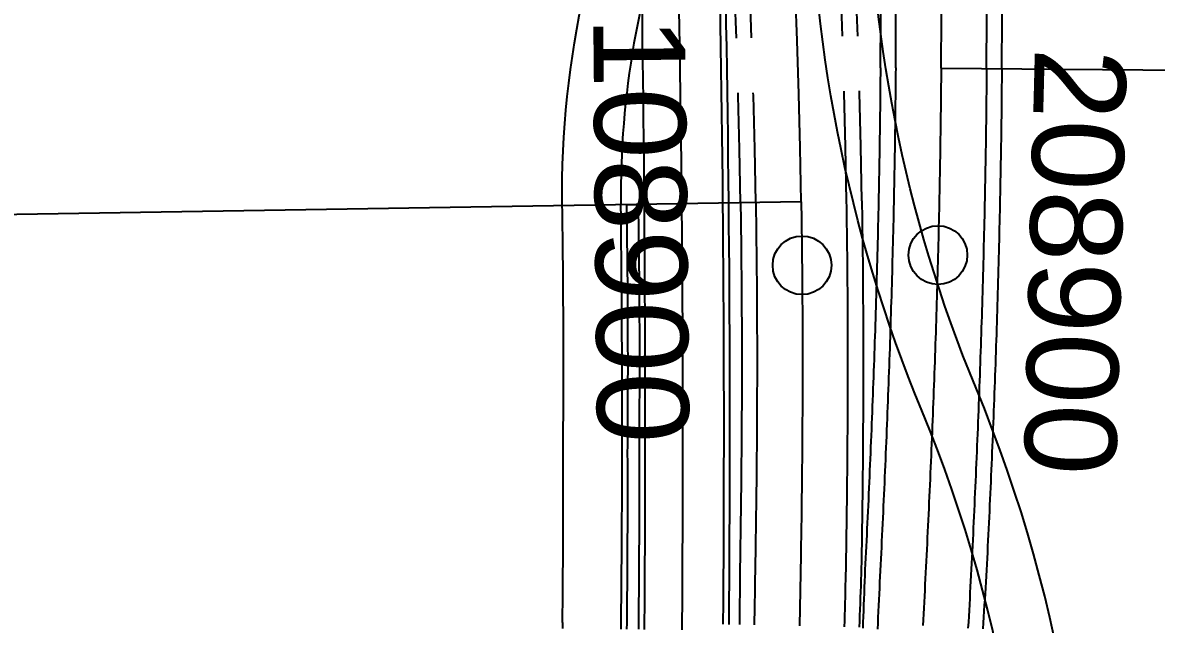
# Model space of a CAD drawing. Extents: x 2610184 to 2620710, y 1263771 to 1270672.
# Drawn here: x 2614618 to 2614714.7, y 1266538.5 to 1266589.9 of the extents above; entities that cross this region are included whole.
import ezdxf

# ---------------------------------------------------------------- set-up
doc = ezdxf.new("R2010")
doc.units = 0
doc.header["$LTSCALE"] = 5
doc.linetypes.add('DASHDOT', pattern=[10, 5, -2.5, 0, -2.5])
doc.linetypes.add('DASHEDX2', pattern=[3.75, 2.5, -1.25])
doc.layers.get('0').update_dxf_attribs({"color": 1, "linetype": 'CONTINUOUS'})
for name, color, linetype in [('ANSCHLUSS_BIRSFELDEN_GRUND', 7, 'CONTINUOUS'), ('GRUNDRISS_16', 7, 'CONTINUOUS'), ('GRUNDRISS_26', 7, 'CONTINUOUS')]:
    doc.layers.add(name, color=color, linetype=linetype)
doc.styles.add('ARIAL', font='')
doc.styles.get('ARIAL').set_extended_font_data('Arial')

# ---------------------------------------------------------------- blocks, each defined once
blk = doc.blocks.new('CDWK_PTTYP10')
at = {"color": 0}
blk.add_circle((0, 0), 0.5, dxfattribs=at)

msp = doc.modelspace()

# ---------------------------------------------------------------- linework, layer by layer
at = {"layer": 'ANSCHLUSS_BIRSFELDEN_GRUND', "color": 1, "linetype": 'CONTINUOUS'}
msp.add_line((2614669.534, 1266574.336, 2.5), (2614670.534, 1266574.352, 2.5), dxfattribs=at)
at = {"layer": 'ANSCHLUSS_BIRSFELDEN_GRUND', "color": 1, "linetype": 'CONTINUOUS', "elevation": 2.5}
for points in [[(2614664.034, 1266574.27, -0.116583), (2614672.08, 1266610.186, 0.119724), (2614678.384, 1266639.17)], [(2614693.397, 1266399.183, 0.006727), (2614703.424, 1266500.579, 0.12017), (2614694.697, 1266556.766, -0.099894), (2614685.156, 1266605.29), (2614685.264, 1266627.116), (2614685.325, 1266639.291)], [(2614698.366, 1266398.624, 0.006727), (2614708.405, 1266500.154, 0.12017), (2614699.315, 1266558.682, -0.099894), (2614690.156, 1266605.265), (2614690.264, 1266627.091), (2614690.325, 1266639.266)]]:
    msp.add_lwpolyline(points, format="xyb", dxfattribs=at)
at = {"layer": 'ANSCHLUSS_BIRSFELDEN_GRUND', "color": 1, "linetype": 'CONTINUOUS'}
for points in [[(2614664.059, 1266538.677), (2614664.064, 1266539.167), (2614664.068, 1266539.661), (2614664.073, 1266540.154), (2614664.077, 1266540.648), (2614664.081, 1266541.141), (2614664.085, 1266541.634), (2614664.089, 1266542.128), (2614664.092, 1266542.621), (2614664.096, 1266543.114), (2614664.099, 1266543.607), (2614664.102, 1266544.1), (2614664.104, 1266544.593), (2614664.106, 1266545.086), (2614664.108, 1266545.579), (2614664.11, 1266546.072), (2614664.112, 1266546.565), (2614664.113, 1266547.057), (2614664.115, 1266547.55), (2614664.115, 1266548.042), (2614664.116, 1266548.535), (2614664.117, 1266549.027), (2614664.117, 1266549.52), (2614664.117, 1266550.012), (2614664.116, 1266550.504), (2614664.116, 1266550.997), (2614664.115, 1266551.489), (2614664.114, 1266551.981), (2614664.113, 1266552.473), (2614664.111, 1266552.965), (2614664.11, 1266553.367), (2614664.112, 1266553.637), (2614664.116, 1266554.129), (2614664.119, 1266554.621), (2614664.122, 1266555.113), (2614664.125, 1266555.604), (2614664.128, 1266556.096), (2614664.131, 1266556.587), (2614664.133, 1266557.079), (2614664.135, 1266557.57), (2614664.137, 1266558.062), (2614664.138, 1266558.553), (2614664.139, 1266559.044), (2614664.14, 1266559.535), (2614664.141, 1266560.027), (2614664.141, 1266560.518), (2614664.141, 1266561.009), (2614664.141, 1266561.5), (2614664.14, 1266561.99), (2614664.14, 1266562.481), (2614664.139, 1266562.972), (2614664.137, 1266563.463), (2614664.136, 1266563.954), (2614664.134, 1266564.444), (2614664.132, 1266564.935), (2614664.129, 1266565.425), (2614664.126, 1266565.916), (2614664.123, 1266566.406), (2614664.12, 1266566.896), (2614664.117, 1266567.387), (2614664.113, 1266567.877), (2614664.108, 1266568.367), (2614664.104, 1266568.857), (2614664.099, 1266569.347), (2614664.094, 1266569.837), (2614664.089, 1266570.327), (2614664.083, 1266570.817), (2614664.077, 1266571.307), (2614664.071, 1266571.796), (2614664.064, 1266572.286), (2614664.057, 1266572.776), (2614664.05, 1266573.265), (2614664.043, 1266573.755), (2614664.035, 1266574.249)], [(2614669.558, 1266538.619), (2614669.563, 1266539.112), (2614669.568, 1266539.609), (2614669.573, 1266540.105), (2614669.577, 1266540.6), (2614669.581, 1266541.096), (2614669.585, 1266541.592), (2614669.589, 1266542.088), (2614669.592, 1266542.584), (2614669.596, 1266543.079), (2614669.599, 1266543.575), (2614669.601, 1266544.07), (2614669.604, 1266544.566), (2614669.606, 1266545.061), (2614669.608, 1266545.557), (2614669.61, 1266546.052), (2614669.612, 1266546.548), (2614669.613, 1266547.043), (2614669.615, 1266547.538), (2614669.615, 1266548.034), (2614669.616, 1266548.529), (2614669.617, 1266549.024), (2614669.617, 1266549.519), (2614669.617, 1266550.014), (2614669.616, 1266550.509), (2614669.616, 1266551.004), (2614669.615, 1266551.499), (2614669.614, 1266551.994), (2614669.613, 1266552.489), (2614669.611, 1266552.984), (2614669.61, 1266553.355), (2614669.612, 1266553.594), (2614669.615, 1266554.088), (2614669.619, 1266554.583), (2614669.622, 1266555.077), (2614669.625, 1266555.572), (2614669.628, 1266556.067), (2614669.631, 1266556.561), (2614669.633, 1266557.055), (2614669.635, 1266557.55), (2614669.637, 1266558.044), (2614669.638, 1266558.538), (2614669.639, 1266559.033), (2614669.64, 1266559.527), (2614669.641, 1266560.021), (2614669.641, 1266560.515), (2614669.641, 1266561.009), (2614669.641, 1266561.503), (2614669.64, 1266561.997), (2614669.64, 1266562.491), (2614669.639, 1266562.985), (2614669.637, 1266563.479), (2614669.636, 1266563.973), (2614669.634, 1266564.467), (2614669.632, 1266564.961), (2614669.629, 1266565.454), (2614669.626, 1266565.948), (2614669.623, 1266566.442), (2614669.62, 1266566.935), (2614669.616, 1266567.429), (2614669.612, 1266567.922), (2614669.608, 1266568.416), (2614669.604, 1266568.909), (2614669.599, 1266569.402), (2614669.594, 1266569.896), (2614669.588, 1266570.389), (2614669.583, 1266570.882), (2614669.577, 1266571.375), (2614669.57, 1266571.869), (2614669.564, 1266572.362), (2614669.557, 1266572.855), (2614669.55, 1266573.348), (2614669.542, 1266573.841), (2614669.534, 1266574.336)], [(2614670.558, 1266538.608), (2614670.563, 1266539.102), (2614670.568, 1266539.599), (2614670.573, 1266540.095), (2614670.577, 1266540.592), (2614670.581, 1266541.088), (2614670.585, 1266541.584), (2614670.589, 1266542.081), (2614670.592, 1266542.577), (2614670.596, 1266543.073), (2614670.599, 1266543.569), (2614670.601, 1266544.065), (2614670.604, 1266544.561), (2614670.606, 1266545.057), (2614670.608, 1266545.553), (2614670.61, 1266546.049), (2614670.612, 1266546.545), (2614670.613, 1266547.04), (2614670.615, 1266547.536), (2614670.615, 1266548.032), (2614670.616, 1266548.528), (2614670.617, 1266549.023), (2614670.617, 1266549.519), (2614670.617, 1266550.014), (2614670.616, 1266550.51), (2614670.616, 1266551.005), (2614670.615, 1266551.501), (2614670.614, 1266551.996), (2614670.613, 1266552.492), (2614670.611, 1266552.987), (2614670.61, 1266553.352), (2614670.612, 1266553.586), (2614670.615, 1266554.081), (2614670.619, 1266554.576), (2614670.622, 1266555.071), (2614670.625, 1266555.566), (2614670.628, 1266556.061), (2614670.631, 1266556.556), (2614670.633, 1266557.051), (2614670.635, 1266557.546), (2614670.637, 1266558.041), (2614670.638, 1266558.536), (2614670.639, 1266559.031), (2614670.64, 1266559.525), (2614670.641, 1266560.02), (2614670.641, 1266560.515), (2614670.641, 1266561.009), (2614670.641, 1266561.504), (2614670.64, 1266561.999), (2614670.64, 1266562.493), (2614670.639, 1266562.988), (2614670.637, 1266563.482), (2614670.636, 1266563.977), (2614670.634, 1266564.471), (2614670.632, 1266564.965), (2614670.629, 1266565.46), (2614670.626, 1266565.954), (2614670.623, 1266566.448), (2614670.62, 1266566.942), (2614670.616, 1266567.436), (2614670.612, 1266567.93), (2614670.608, 1266568.425), (2614670.604, 1266568.919), (2614670.599, 1266569.412), (2614670.594, 1266569.906), (2614670.588, 1266570.4), (2614670.583, 1266570.894), (2614670.577, 1266571.388), (2614670.57, 1266571.882), (2614670.564, 1266572.375), (2614670.557, 1266572.869), (2614670.549, 1266573.363), (2614670.542, 1266573.856), (2614670.534, 1266574.352)]]:
    msp.add_lwpolyline(points, dxfattribs=at)
at = {"layer": 'ANSCHLUSS_BIRSFELDEN_GRUND', "color": 1, "linetype": 'CONTINUOUS', "elevation": 2.5}
for points in [[(2614664.059, 1266538.677), (2614664.053, 1266538.18)], [(2614669.053, 1266538.126), (2614669.058, 1266538.62)], [(2614669.553, 1266538.121), (2614669.558, 1266538.619)], [(2614670.553, 1266538.11), (2614670.558, 1266538.608)], [(2614671.053, 1266538.104), (2614671.058, 1266538.603)], [(2614674.253, 1266538.07), (2614674.258, 1266538.569)]]:
    msp.add_lwpolyline(points, dxfattribs=at)
at = {"layer": 'ANSCHLUSS_BIRSFELDEN_GRUND', "color": 1, "linetype": 'CONTINUOUS'}
for centre, radius, start, end in [((2614744.029, 1266575.209, 2.5), 75, 159.49733, 180.67298), ((2612717.429, 1266555.148, 2.5), 1956.899, 359.51451, 1.356618), ((2612717.429, 1266555.148, 2.5), 1960.399, 359.51451, 1.286618), ((2612717.429, 1266555.148, 2.5), 1960.899, 359.51451, 1.286618), ((2612270.216, 1266555.343, 2.5), 2400.9, 359.600291, 0.865372), ((2613056.075, 1266555.382, 2.5), 1613.07, 359.404581, 0.672978)]:
    msp.add_arc(centre, radius, start, end, dxfattribs=at)
at = {"layer": 'GRUNDRISS_16', "color": 30, "linetype": 'CONTINUOUS'}
msp.add_line((2614684.407, 1266574.576), (2614456.708, 1266570.869), dxfattribs=at)
at = {"layer": 'GRUNDRISS_16', "color": 1, "linetype": 'DASHEDX2', "ltscale": 0.75}
for points in [[(2614688.109, 1266538.319), (2614688.123, 1266538.823), (2614688.136, 1266539.327), (2614688.148, 1266539.831), (2614688.161, 1266540.335), (2614688.173, 1266540.839), (2614688.185, 1266541.343), (2614688.197, 1266541.847), (2614688.209, 1266542.351), (2614688.22, 1266542.855), (2614688.227, 1266543.142), (2614688.23, 1266543.359), (2614688.239, 1266543.863), (2614688.248, 1266544.367), (2614688.256, 1266544.872), (2614688.264, 1266545.376), (2614688.272, 1266545.88), (2614688.28, 1266546.384), (2614688.287, 1266546.888), (2614688.294, 1266547.393), (2614688.301, 1266547.897), (2614688.308, 1266548.401), (2614688.315, 1266548.905), (2614688.321, 1266549.41), (2614688.327, 1266549.914), (2614688.332, 1266550.418), (2614688.338, 1266550.923), (2614688.343, 1266551.427), (2614688.348, 1266551.931), (2614688.353, 1266552.436), (2614688.357, 1266552.94), (2614688.361, 1266553.444), (2614688.365, 1266553.949), (2614688.369, 1266554.453), (2614688.372, 1266554.958), (2614688.375, 1266555.462), (2614688.378, 1266555.967), (2614688.38, 1266556.471), (2614688.383, 1266556.976), (2614688.385, 1266557.48), (2614688.386, 1266557.985), (2614688.388, 1266558.489), (2614688.389, 1266558.994), (2614688.39, 1266559.498), (2614688.391, 1266560.003), (2614688.391, 1266560.507), (2614688.391, 1266561.012), (2614688.391, 1266561.516), (2614688.39, 1266562.021), (2614688.39, 1266562.526), (2614688.389, 1266563.03), (2614688.387, 1266563.535), (2614688.386, 1266564.039), (2614688.384, 1266564.544), (2614688.381, 1266565.049), (2614688.379, 1266565.553), (2614688.376, 1266566.058), (2614688.373, 1266566.563), (2614688.37, 1266567.067), (2614688.366, 1266567.572), (2614688.362, 1266568.077), (2614688.357, 1266568.582), (2614688.353, 1266569.086), (2614688.348, 1266569.591), (2614688.343, 1266570.096), (2614688.337, 1266570.601), (2614688.331, 1266571.105), (2614688.325, 1266571.61), (2614688.319, 1266572.115), (2614688.312, 1266572.62), (2614688.305, 1266573.124), (2614688.297, 1266573.629), (2614688.29, 1266574.134), (2614688.282, 1266574.639, 0.186119), (2614474.117, 1267104.207)], [(2614475.066, 1267105.095, -0.186119), (2614689.581, 1266574.66), (2614689.589, 1266574.154), (2614689.597, 1266573.649), (2614689.605, 1266573.143), (2614689.612, 1266572.637), (2614689.619, 1266572.132), (2614689.625, 1266571.626), (2614689.631, 1266571.121), (2614689.637, 1266570.615), (2614689.643, 1266570.11), (2614689.648, 1266569.604), (2614689.653, 1266569.099), (2614689.657, 1266568.593), (2614689.662, 1266568.088), (2614689.666, 1266567.582), (2614689.669, 1266567.077), (2614689.673, 1266566.571), (2614689.676, 1266566.066), (2614689.679, 1266565.56), (2614689.681, 1266565.055), (2614689.684, 1266564.549), (2614689.686, 1266564.044), (2614689.687, 1266563.539), (2614689.689, 1266563.033), (2614689.69, 1266562.528), (2614689.69, 1266562.023), (2614689.691, 1266561.517), (2614689.691, 1266561.012), (2614689.691, 1266560.507), (2614689.691, 1266560.001), (2614689.69, 1266559.496), (2614689.689, 1266558.991), (2614689.688, 1266558.486), (2614689.686, 1266557.98), (2614689.685, 1266557.475), (2614689.683, 1266556.97), (2614689.68, 1266556.465), (2614689.678, 1266555.96), (2614689.675, 1266555.454), (2614689.672, 1266554.949), (2614689.669, 1266554.444), (2614689.665, 1266553.939), (2614689.661, 1266553.434), (2614689.657, 1266552.929), (2614689.652, 1266552.424), (2614689.648, 1266551.919), (2614689.643, 1266551.414), (2614689.638, 1266550.909), (2614689.632, 1266550.404), (2614689.627, 1266549.899), (2614689.621, 1266549.394), (2614689.614, 1266548.889), (2614689.608, 1266548.384), (2614689.601, 1266547.879), (2614689.594, 1266547.374), (2614689.587, 1266546.87), (2614689.58, 1266546.365), (2614689.572, 1266545.86), (2614689.564, 1266545.355), (2614689.556, 1266544.85), (2614689.548, 1266544.346), (2614689.539, 1266543.841), (2614689.53, 1266543.336), (2614689.526, 1266543.119), (2614689.516, 1266542.831), (2614689.498, 1266542.327), (2614689.48, 1266541.822), (2614689.461, 1266541.318), (2614689.442, 1266540.814), (2614689.423, 1266540.309), (2614689.404, 1266539.805), (2614689.384, 1266539.3), (2614689.365, 1266538.796), (2614689.345, 1266538.292)], [(2614468.458, 1267098.911, -0.186119), (2614680.533, 1266574.513), (2614680.541, 1266574.013), (2614680.548, 1266573.513), (2614680.556, 1266573.013), (2614680.563, 1266572.513), (2614680.569, 1266572.013), (2614680.576, 1266571.513), (2614680.582, 1266571.013), (2614680.588, 1266570.513), (2614680.593, 1266570.013), (2614680.598, 1266569.513), (2614680.603, 1266569.013), (2614680.608, 1266568.513), (2614680.612, 1266568.013), (2614680.616, 1266567.513), (2614680.62, 1266567.013), (2614680.623, 1266566.513), (2614680.626, 1266566.013), (2614680.629, 1266565.512), (2614680.631, 1266565.012), (2614680.634, 1266564.512), (2614680.636, 1266564.012), (2614680.637, 1266563.512), (2614680.639, 1266563.012), (2614680.64, 1266562.511), (2614680.64, 1266562.011), (2614680.641, 1266561.511), (2614680.641, 1266561.011), (2614680.641, 1266560.511), (2614680.641, 1266560.01), (2614680.64, 1266559.51), (2614680.639, 1266559.01), (2614680.638, 1266558.509), (2614680.636, 1266558.009), (2614680.635, 1266557.509), (2614680.633, 1266557.009), (2614680.63, 1266556.508), (2614680.628, 1266556.008), (2614680.625, 1266555.508), (2614680.622, 1266555.007), (2614680.619, 1266554.507), (2614680.615, 1266554.006), (2614680.611, 1266553.506), (2614680.607, 1266553.006), (2614680.603, 1266552.505), (2614680.598, 1266552.005), (2614680.593, 1266551.504), (2614680.588, 1266551.004), (2614680.583, 1266550.504), (2614680.577, 1266550.003), (2614680.571, 1266549.503), (2614680.565, 1266549.002), (2614680.559, 1266548.502), (2614680.552, 1266548.001), (2614680.545, 1266547.501), (2614680.538, 1266547), (2614680.531, 1266546.5), (2614680.523, 1266545.999), (2614680.515, 1266545.499), (2614680.507, 1266544.998), (2614680.499, 1266544.498), (2614680.49, 1266543.997), (2614680.482, 1266543.497), (2614680.478, 1266543.281), (2614680.474, 1266542.996), (2614680.467, 1266542.496), (2614680.459, 1266541.995), (2614680.452, 1266541.494), (2614680.444, 1266540.994), (2614680.436, 1266540.493), (2614680.428, 1266539.993), (2614680.419, 1266539.492), (2614680.41, 1266538.991), (2614680.402, 1266538.491)], [(2614467.509, 1267098.022, -0.186119), (2614679.233, 1266574.491), (2614679.241, 1266573.992), (2614679.248, 1266573.493), (2614679.256, 1266572.994), (2614679.263, 1266572.495), (2614679.269, 1266571.996), (2614679.276, 1266571.497), (2614679.282, 1266570.998), (2614679.288, 1266570.498), (2614679.293, 1266569.999), (2614679.298, 1266569.5), (2614679.303, 1266569.001), (2614679.308, 1266568.502), (2614679.312, 1266568.002), (2614679.316, 1266567.503), (2614679.32, 1266567.004), (2614679.323, 1266566.504), (2614679.326, 1266566.005), (2614679.329, 1266565.506), (2614679.331, 1266565.006), (2614679.334, 1266564.507), (2614679.336, 1266564.007), (2614679.337, 1266563.508), (2614679.339, 1266563.009), (2614679.34, 1266562.509), (2614679.34, 1266562.01), (2614679.341, 1266561.51), (2614679.341, 1266561.011), (2614679.341, 1266560.511), (2614679.341, 1266560.012), (2614679.34, 1266559.512), (2614679.339, 1266559.012), (2614679.338, 1266558.513), (2614679.336, 1266558.013), (2614679.335, 1266557.514), (2614679.333, 1266557.014), (2614679.331, 1266556.514), (2614679.328, 1266556.015), (2614679.325, 1266555.515), (2614679.322, 1266555.016), (2614679.319, 1266554.516), (2614679.315, 1266554.016), (2614679.311, 1266553.516), (2614679.307, 1266553.017), (2614679.303, 1266552.517), (2614679.298, 1266552.017), (2614679.293, 1266551.517), (2614679.288, 1266551.018), (2614679.283, 1266550.518), (2614679.277, 1266550.018), (2614679.271, 1266549.518), (2614679.265, 1266549.019), (2614679.259, 1266548.519), (2614679.252, 1266548.019), (2614679.245, 1266547.519), (2614679.238, 1266547.019), (2614679.231, 1266546.519), (2614679.223, 1266546.019), (2614679.216, 1266545.52), (2614679.207, 1266545.02), (2614679.199, 1266544.52), (2614679.191, 1266544.02), (2614679.182, 1266543.52), (2614679.178, 1266543.304), (2614679.177, 1266543.02), (2614679.174, 1266542.52), (2614679.171, 1266542.02), (2614679.168, 1266541.52), (2614679.165, 1266541.019), (2614679.161, 1266540.519), (2614679.158, 1266540.019), (2614679.154, 1266539.519), (2614679.149, 1266539.019), (2614679.145, 1266538.519)]]:
    msp.add_lwpolyline(points, format="xyb", dxfattribs=at)
at = {"layer": 'GRUNDRISS_16', "color": 1, "linetype": 'DASHDOT'}
msp.add_lwpolyline([(2614471.287, 1267101.559, -0.186119), (2614684.407, 1266574.576), (2614684.415, 1266574.073), (2614684.423, 1266573.571), (2614684.43, 1266573.069), (2614684.437, 1266572.566), (2614684.444, 1266572.064), (2614684.45, 1266571.562), (2614684.457, 1266571.059), (2614684.462, 1266570.557), (2614684.468, 1266570.054), (2614684.473, 1266569.552), (2614684.478, 1266569.05), (2614684.483, 1266568.547), (2614684.487, 1266568.045), (2614684.491, 1266567.543), (2614684.495, 1266567.04), (2614684.498, 1266566.538), (2614684.501, 1266566.035), (2614684.504, 1266565.533), (2614684.506, 1266565.031), (2614684.509, 1266564.528), (2614684.511, 1266564.026), (2614684.512, 1266563.523), (2614684.514, 1266563.021), (2614684.515, 1266562.519), (2614684.515, 1266562.016), (2614684.516, 1266561.514), (2614684.516, 1266561.011), (2614684.516, 1266560.509), (2614684.516, 1266560.006), (2614684.515, 1266559.504), (2614684.514, 1266559.002), (2614684.513, 1266558.499), (2614684.511, 1266557.997), (2614684.51, 1266557.494), (2614684.508, 1266556.992), (2614684.505, 1266556.49), (2614684.503, 1266555.987), (2614684.5, 1266555.485), (2614684.497, 1266554.982), (2614684.494, 1266554.48), (2614684.49, 1266553.978), (2614684.486, 1266553.475), (2614684.482, 1266552.973), (2614684.478, 1266552.47), (2614684.473, 1266551.968), (2614684.468, 1266551.466), (2614684.463, 1266550.963), (2614684.458, 1266550.461), (2614684.452, 1266549.959), (2614684.446, 1266549.456), (2614684.44, 1266548.954), (2614684.433, 1266548.451), (2614684.427, 1266547.949), (2614684.42, 1266547.447), (2614684.413, 1266546.944), (2614684.405, 1266546.442), (2614684.398, 1266545.94), (2614684.39, 1266545.437), (2614684.382, 1266544.935), (2614684.373, 1266544.433), (2614684.365, 1266543.93), (2614684.356, 1266543.428), (2614684.347, 1266542.926), (2614684.338, 1266542.423), (2614684.328, 1266541.921), (2614684.319, 1266541.419), (2614684.309, 1266540.916), (2614684.298, 1266540.414), (2614684.288, 1266539.912), (2614684.277, 1266539.409), (2614684.267, 1266538.907), (2614684.255, 1266538.405)], format="xyb", dxfattribs=at)
at = {"layer": 'GRUNDRISS_26', "color": 30, "linetype": 'CONTINUOUS'}
msp.add_line((2614696.336, 1266585.965), (2614924.059, 1266584.234), dxfattribs=at)
at = {"layer": 'GRUNDRISS_26', "color": 1, "linetype": 'DASHDOT'}
msp.add_lwpolyline([(2614511.132, 1267107.64, -0.176158), (2614696.336, 1266585.965), (2614696.332, 1266585.464), (2614696.328, 1266584.963), (2614696.324, 1266584.463), (2614696.319, 1266583.962), (2614696.314, 1266583.461), (2614696.308, 1266582.96), (2614696.302, 1266582.46), (2614696.296, 1266581.959), (2614696.29, 1266581.458), (2614696.283, 1266580.958), (2614696.276, 1266580.457), (2614696.269, 1266579.956), (2614696.261, 1266579.456), (2614696.253, 1266578.955), (2614696.245, 1266578.454), (2614696.237, 1266577.954), (2614696.228, 1266577.453), (2614696.219, 1266576.952), (2614696.21, 1266576.452), (2614696.2, 1266575.951), (2614696.19, 1266575.45), (2614696.18, 1266574.95), (2614696.17, 1266574.449), (2614696.159, 1266573.948), (2614696.148, 1266573.448), (2614696.137, 1266572.947), (2614696.125, 1266572.447), (2614696.114, 1266571.946), (2614696.102, 1266571.445), (2614696.089, 1266570.945), (2614696.077, 1266570.444), (2614696.064, 1266569.944), (2614696.051, 1266569.443), (2614696.037, 1266568.943), (2614696.024, 1266568.442), (2614696.01, 1266567.941), (2614695.996, 1266567.441), (2614695.981, 1266566.94), (2614695.966, 1266566.44), (2614695.951, 1266565.939), (2614695.936, 1266565.439), (2614695.921, 1266564.938), (2614695.905, 1266564.438), (2614695.889, 1266563.937), (2614695.873, 1266563.437), (2614695.857, 1266562.936), (2614695.84, 1266562.436), (2614695.823, 1266561.935), (2614695.806, 1266561.435), (2614695.788, 1266560.935), (2614695.771, 1266560.434), (2614695.753, 1266559.934), (2614695.735, 1266559.433), (2614695.716, 1266558.933), (2614695.698, 1266558.433), (2614695.679, 1266557.932), (2614695.66, 1266557.432), (2614695.64, 1266556.931), (2614695.621, 1266556.431), (2614695.601, 1266555.931), (2614695.581, 1266555.43), (2614695.561, 1266554.93), (2614695.541, 1266554.43), (2614695.52, 1266553.929), (2614695.499, 1266553.429), (2614695.478, 1266552.929), (2614695.457, 1266552.428), (2614695.435, 1266551.928), (2614695.413, 1266551.428), (2614695.392, 1266550.928), (2614695.369, 1266550.427), (2614695.347, 1266549.927), (2614695.324, 1266549.427), (2614695.302, 1266548.927), (2614695.279, 1266548.427), (2614695.255, 1266547.926), (2614695.232, 1266547.426), (2614695.208, 1266546.926), (2614695.185, 1266546.426), (2614695.161, 1266545.926), (2614695.136, 1266545.425), (2614695.112, 1266544.925), (2614695.087, 1266544.425), (2614695.063, 1266543.925), (2614695.038, 1266543.425), (2614695.013, 1266542.925), (2614694.987, 1266542.425), (2614694.962, 1266541.925), (2614694.936, 1266541.425), (2614694.91, 1266540.924), (2614694.884, 1266540.424), (2614694.858, 1266539.924), (2614694.831, 1266539.424), (2614694.805, 1266538.924), (2614694.778, 1266538.424)], format="xyb", dxfattribs=at)
at = {"layer": 'GRUNDRISS_26', "color": 1, "linetype": 'DASHEDX2', "ltscale": 0.75}
for points in [[(2614689.323, 1266724.948, -0.04291), (2614700.211, 1266585.935), (2614700.207, 1266585.432), (2614700.203, 1266584.929), (2614700.198, 1266584.426), (2614700.194, 1266583.923), (2614700.188, 1266583.42), (2614700.183, 1266582.917), (2614700.177, 1266582.414), (2614700.171, 1266581.911), (2614700.164, 1266581.408), (2614700.158, 1266580.905), (2614700.151, 1266580.402), (2614700.143, 1266579.899), (2614700.136, 1266579.396), (2614700.128, 1266578.893), (2614700.12, 1266578.39), (2614700.111, 1266577.887), (2614700.103, 1266577.384), (2614700.093, 1266576.881), (2614700.084, 1266576.379), (2614700.075, 1266575.876), (2614700.065, 1266575.373), (2614700.054, 1266574.87), (2614700.044, 1266574.367), (2614700.033, 1266573.865), (2614700.022, 1266573.362), (2614700.011, 1266572.859), (2614699.999, 1266572.356), (2614699.988, 1266571.854), (2614699.975, 1266571.351), (2614699.963, 1266570.848), (2614699.95, 1266570.346), (2614699.937, 1266569.843), (2614699.924, 1266569.34), (2614699.911, 1266568.838), (2614699.897, 1266568.335), (2614699.883, 1266567.833), (2614699.869, 1266567.33), (2614699.854, 1266566.828), (2614699.84, 1266566.325), (2614699.825, 1266565.823), (2614699.809, 1266565.32), (2614699.794, 1266564.818), (2614699.778, 1266564.315), (2614699.762, 1266563.813), (2614699.746, 1266563.311), (2614699.729, 1266562.808), (2614699.713, 1266562.306), (2614699.696, 1266561.803), (2614699.678, 1266561.301), (2614699.661, 1266560.799), (2614699.643, 1266560.297), (2614699.625, 1266559.794), (2614699.607, 1266559.292), (2614699.589, 1266558.79), (2614699.57, 1266558.288), (2614699.551, 1266557.785), (2614699.532, 1266557.283), (2614699.513, 1266556.781), (2614699.493, 1266556.279), (2614699.473, 1266555.777), (2614699.453, 1266555.275), (2614699.433, 1266554.773), (2614699.412, 1266554.271), (2614699.392, 1266553.769), (2614699.371, 1266553.267), (2614699.35, 1266552.765), (2614699.328, 1266552.263), (2614699.307, 1266551.761), (2614699.285, 1266551.259), (2614699.263, 1266550.757), (2614699.241, 1266550.255), (2614699.218, 1266549.753), (2614699.195, 1266549.251), (2614699.173, 1266548.75), (2614699.15, 1266548.248), (2614699.126, 1266547.746), (2614699.103, 1266547.244), (2614699.079, 1266546.743), (2614699.055, 1266546.241), (2614699.031, 1266545.739), (2614699.007, 1266545.237), (2614698.982, 1266544.736), (2614698.958, 1266544.234), (2614698.933, 1266543.733), (2614698.908, 1266543.231), (2614698.883, 1266542.729), (2614698.881, 1266542.698), (2614698.855, 1266542.228), (2614698.827, 1266541.726), (2614698.799, 1266541.225), (2614698.771, 1266540.724), (2614698.743, 1266540.222), (2614698.715, 1266539.721), (2614698.686, 1266539.22), (2614698.657, 1266538.718), (2614698.628, 1266538.217)], [(2614690.605, 1266725.16, -0.04291), (2614701.511, 1266585.925), (2614701.507, 1266585.422), (2614701.503, 1266584.918), (2614701.498, 1266584.414), (2614701.493, 1266583.91), (2614701.488, 1266583.406), (2614701.483, 1266582.902), (2614701.477, 1266582.398), (2614701.471, 1266581.895), (2614701.464, 1266581.391), (2614701.458, 1266580.887), (2614701.451, 1266580.383), (2614701.443, 1266579.88), (2614701.436, 1266579.376), (2614701.428, 1266578.872), (2614701.42, 1266578.369), (2614701.411, 1266577.865), (2614701.402, 1266577.361), (2614701.393, 1266576.858), (2614701.384, 1266576.354), (2614701.374, 1266575.851), (2614701.364, 1266575.347), (2614701.354, 1266574.843), (2614701.344, 1266574.34), (2614701.333, 1266573.836), (2614701.322, 1266573.333), (2614701.311, 1266572.83), (2614701.299, 1266572.326), (2614701.287, 1266571.823), (2614701.275, 1266571.319), (2614701.263, 1266570.816), (2614701.25, 1266570.313), (2614701.237, 1266569.809), (2614701.224, 1266569.306), (2614701.21, 1266568.803), (2614701.197, 1266568.3), (2614701.183, 1266567.796), (2614701.168, 1266567.293), (2614701.154, 1266566.79), (2614701.139, 1266566.287), (2614701.124, 1266565.784), (2614701.109, 1266565.28), (2614701.093, 1266564.777), (2614701.078, 1266564.274), (2614701.062, 1266563.771), (2614701.045, 1266563.268), (2614701.029, 1266562.765), (2614701.012, 1266562.262), (2614700.995, 1266561.759), (2614700.978, 1266561.256), (2614700.96, 1266560.753), (2614700.942, 1266560.25), (2614700.924, 1266559.748), (2614700.906, 1266559.245), (2614700.888, 1266558.742), (2614700.869, 1266558.239), (2614700.85, 1266557.736), (2614700.831, 1266557.234), (2614700.812, 1266556.731), (2614700.792, 1266556.228), (2614700.772, 1266555.725), (2614700.752, 1266555.223), (2614700.732, 1266554.72), (2614700.711, 1266554.217), (2614700.691, 1266553.715), (2614700.67, 1266553.212), (2614700.648, 1266552.71), (2614700.627, 1266552.207), (2614700.605, 1266551.705), (2614700.584, 1266551.202), (2614700.562, 1266550.7), (2614700.539, 1266550.197), (2614700.517, 1266549.695), (2614700.494, 1266549.193), (2614700.471, 1266548.69), (2614700.448, 1266548.188), (2614700.425, 1266547.686), (2614700.401, 1266547.183), (2614700.378, 1266546.681), (2614700.354, 1266546.179), (2614700.33, 1266545.677), (2614700.305, 1266545.174), (2614700.281, 1266544.672), (2614700.256, 1266544.17), (2614700.231, 1266543.668), (2614700.206, 1266543.166), (2614700.181, 1266542.664), (2614700.179, 1266542.632), (2614700.149, 1266542.162), (2614700.117, 1266541.66), (2614700.084, 1266541.159), (2614700.052, 1266540.657), (2614700.019, 1266540.156), (2614699.985, 1266539.654), (2614699.952, 1266539.152), (2614699.919, 1266538.651), (2614699.885, 1266538.149)], [(2614680.394, 1266723.471, -0.04291), (2614691.162, 1266586.004), (2614691.158, 1266585.507), (2614691.153, 1266585.009), (2614691.149, 1266584.511), (2614691.144, 1266584.014), (2614691.139, 1266583.516), (2614691.133, 1266583.019), (2614691.128, 1266582.521), (2614691.122, 1266582.024), (2614691.115, 1266581.526), (2614691.109, 1266581.028), (2614691.102, 1266580.531), (2614691.094, 1266580.033), (2614691.087, 1266579.535), (2614691.079, 1266579.038), (2614691.071, 1266578.54), (2614691.063, 1266578.042), (2614691.054, 1266577.545), (2614691.045, 1266577.047), (2614691.036, 1266576.549), (2614691.026, 1266576.051), (2614691.016, 1266575.554), (2614691.006, 1266575.056), (2614690.996, 1266574.558), (2614690.985, 1266574.06), (2614690.974, 1266573.563), (2614690.963, 1266573.065), (2614690.952, 1266572.567), (2614690.94, 1266572.069), (2614690.928, 1266571.571), (2614690.916, 1266571.074), (2614690.903, 1266570.576), (2614690.891, 1266570.078), (2614690.877, 1266569.58), (2614690.864, 1266569.082), (2614690.851, 1266568.584), (2614690.837, 1266568.087), (2614690.823, 1266567.589), (2614690.808, 1266567.091), (2614690.794, 1266566.593), (2614690.779, 1266566.095), (2614690.764, 1266565.597), (2614690.748, 1266565.099), (2614690.733, 1266564.601), (2614690.717, 1266564.103), (2614690.701, 1266563.605), (2614690.684, 1266563.108), (2614690.668, 1266562.61), (2614690.651, 1266562.112), (2614690.634, 1266561.614), (2614690.616, 1266561.116), (2614690.599, 1266560.618), (2614690.581, 1266560.12), (2614690.563, 1266559.622), (2614690.545, 1266559.124), (2614690.526, 1266558.626), (2614690.508, 1266558.128), (2614690.489, 1266557.63), (2614690.469, 1266557.132), (2614690.45, 1266556.634), (2614690.43, 1266556.136), (2614690.41, 1266555.638), (2614690.39, 1266555.14), (2614690.37, 1266554.642), (2614690.349, 1266554.144), (2614690.329, 1266553.646), (2614690.308, 1266553.148), (2614690.286, 1266552.65), (2614690.265, 1266552.152), (2614690.243, 1266551.654), (2614690.222, 1266551.156), (2614690.199, 1266550.657), (2614690.177, 1266550.159), (2614690.155, 1266549.661), (2614690.132, 1266549.163), (2614690.109, 1266548.665), (2614690.086, 1266548.167), (2614690.063, 1266547.669), (2614690.039, 1266547.171), (2614690.016, 1266546.673), (2614689.992, 1266546.175), (2614689.968, 1266545.677), (2614689.943, 1266545.178), (2614689.919, 1266544.68), (2614689.894, 1266544.182), (2614689.869, 1266543.684), (2614689.844, 1266543.186), (2614689.843, 1266543.155), (2614689.825, 1266542.687), (2614689.807, 1266542.189), (2614689.788, 1266541.69), (2614689.769, 1266541.192), (2614689.75, 1266540.693), (2614689.73, 1266540.195), (2614689.711, 1266539.696), (2614689.691, 1266539.198), (2614689.671, 1266538.699), (2614689.651, 1266538.2)], [(2614681.677, 1266723.683, -0.04291), (2614692.462, 1266585.994), (2614692.458, 1266585.496), (2614692.453, 1266584.998), (2614692.449, 1266584.499), (2614692.444, 1266584.001), (2614692.439, 1266583.502), (2614692.433, 1266583.004), (2614692.428, 1266582.506), (2614692.422, 1266582.007), (2614692.415, 1266581.509), (2614692.408, 1266581.011), (2614692.402, 1266580.512), (2614692.394, 1266580.014), (2614692.387, 1266579.515), (2614692.379, 1266579.017), (2614692.371, 1266578.518), (2614692.362, 1266578.02), (2614692.354, 1266577.522), (2614692.345, 1266577.023), (2614692.336, 1266576.525), (2614692.326, 1266576.026), (2614692.316, 1266575.528), (2614692.306, 1266575.029), (2614692.296, 1266574.531), (2614692.285, 1266574.032), (2614692.274, 1266573.534), (2614692.263, 1266573.035), (2614692.251, 1266572.537), (2614692.24, 1266572.038), (2614692.228, 1266571.54), (2614692.215, 1266571.041), (2614692.203, 1266570.543), (2614692.19, 1266570.044), (2614692.177, 1266569.546), (2614692.164, 1266569.047), (2614692.15, 1266568.549), (2614692.136, 1266568.05), (2614692.122, 1266567.552), (2614692.108, 1266567.053), (2614692.093, 1266566.554), (2614692.078, 1266566.056), (2614692.063, 1266565.557), (2614692.048, 1266565.059), (2614692.032, 1266564.56), (2614692.016, 1266564.062), (2614692, 1266563.563), (2614691.984, 1266563.065), (2614691.967, 1266562.566), (2614691.95, 1266562.067), (2614691.933, 1266561.569), (2614691.916, 1266561.07), (2614691.898, 1266560.572), (2614691.88, 1266560.073), (2614691.862, 1266559.575), (2614691.844, 1266559.076), (2614691.825, 1266558.577), (2614691.807, 1266558.079), (2614691.788, 1266557.58), (2614691.768, 1266557.082), (2614691.749, 1266556.583), (2614691.729, 1266556.084), (2614691.709, 1266555.586), (2614691.689, 1266555.087), (2614691.669, 1266554.589), (2614691.648, 1266554.09), (2614691.627, 1266553.591), (2614691.606, 1266553.093), (2614691.585, 1266552.594), (2614691.564, 1266552.096), (2614691.542, 1266551.597), (2614691.52, 1266551.098), (2614691.498, 1266550.6), (2614691.476, 1266550.101), (2614691.453, 1266549.602), (2614691.431, 1266549.104), (2614691.408, 1266548.605), (2614691.385, 1266548.107), (2614691.361, 1266547.608), (2614691.338, 1266547.109), (2614691.314, 1266546.611), (2614691.29, 1266546.112), (2614691.266, 1266545.613), (2614691.242, 1266545.115), (2614691.217, 1266544.616), (2614691.193, 1266544.118), (2614691.168, 1266543.619), (2614691.143, 1266543.12), (2614691.141, 1266543.089), (2614691.119, 1266542.622), (2614691.096, 1266542.123), (2614691.072, 1266541.624), (2614691.049, 1266541.125), (2614691.025, 1266540.627), (2614691.001, 1266540.128), (2614690.977, 1266539.629), (2614690.952, 1266539.13), (2614690.928, 1266538.631), (2614690.903, 1266538.133)]]:
    msp.add_lwpolyline(points, format="xyb", dxfattribs=at)

# ---------------------------------------------------------------- block references
at = {"layer": 'GRUNDRISS_16', "color": 1, "xscale": 5, "yscale": 5}
msp.add_blockref('CDWK_PTTYP10', (2614684.477, 1266569.16), dxfattribs=at)
at = {"layer": 'GRUNDRISS_26', "color": 1, "xscale": 5, "yscale": 5}
msp.add_blockref('CDWK_PTTYP10', (2614696.066, 1266570.036), dxfattribs=at)

# ---------------------------------------------------------------- texts
at = {"layer": 'GRUNDRISS_16', "color": 1, "style": 'ARIAL'}
msp.add_text('108900', height=7.8125, rotation=270.55895, dxfattribs=at).set_placement((2614666.676, 1266590.341))
at = {"layer": 'GRUNDRISS_26', "color": 1, "style": 'ARIAL'}
msp.add_text('208900', height=7.8125, rotation=268.52797, dxfattribs=at).set_placement((2614704.337, 1266587.759))

doc.saveas('drawing.dxf')
